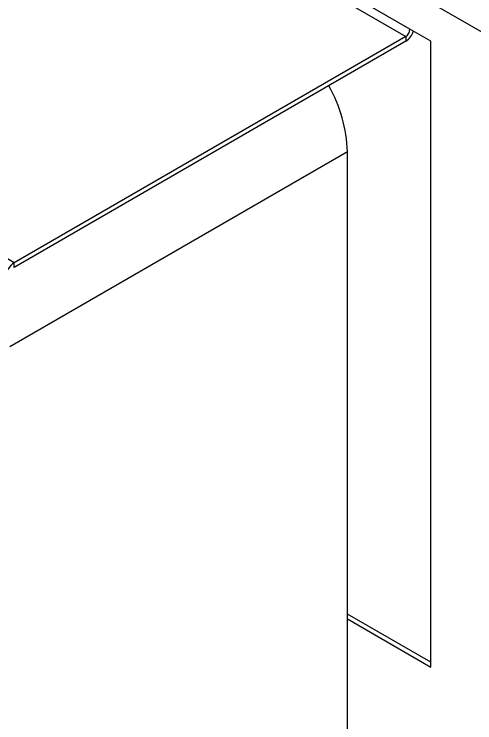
# Model space of a CAD drawing. Extents: x 75 to 2075, y 25 to 1460.
# Drawn here: x 1690.4 to 1820.7, y 1031.1 to 1231.4 of the extents above; entities that cross this region are included whole.
import ezdxf

# ---------------------------------------------------------------- set-up
doc = ezdxf.new("R2010")
doc.units = 0
doc.header["$LTSCALE"] = 5
doc.linetypes.add('SLD-KATı', pattern=[0])
doc.layers.get('0').update_dxf_attribs({"linetype": 'CONTINUOUS'})

msp = doc.modelspace()

# ---------------------------------------------------------------- linework, layer by layer
at = {"color": 7, "linetype": 'SLD-KATı'}
for p, q in [((1932.545, 1162.837), (1613.168, 1347.209)), ((1802.319, 1227.127), (1696.253, 1288.358)), ((1695.074, 1286.316), (1801.141, 1225.086)), ((1808.212, 1223.725), (1802.319, 1227.127)), ((1801.141, 1225.086), (1690.36, 1161.134)), ((1801.141, 1225.086), (1801.141, 1223.725)), ((1690.36, 1161.134), (1584.294, 1222.364)), ((1801.141, 1223.725), (1690.36, 1159.773)), ((1808.212, 1046.808), (1808.212, 1223.725)), ((1784.641, 971.332), (1784.641, 1192.424)), ((1690.36, 1159.773), (1690.36, 1161.134)), ((1808.212, 1048.169), (1784.641, 1061.776)), ((1784.641, 1060.415), (1808.212, 1046.808))]:
    msp.add_line(p, q, dxfattribs=at)
at = {"color": 8, "linetype": 'SLD-KATı'}
msp.add_line((1784.641, 1192.424), (1689.182, 1137.316), dxfattribs=at)
at = {"color": 7, "linetype": 'SLD-KATı'}
for centre, radius, start, end in [((1799.76, 1227.244), 2.561, 302.60548, 357.39452), ((1798.356, 1228.062), 5.154, 302.69642, 343.13617), ((1744.474, 1191.178), 40.187, 1.77704, 29.79261), ((1693.121, 1156.819), 5.123, 122.60548, 177.39452)]:
    msp.add_arc(centre, radius, start, end, dxfattribs=at)

doc.saveas('drawing.dxf')
